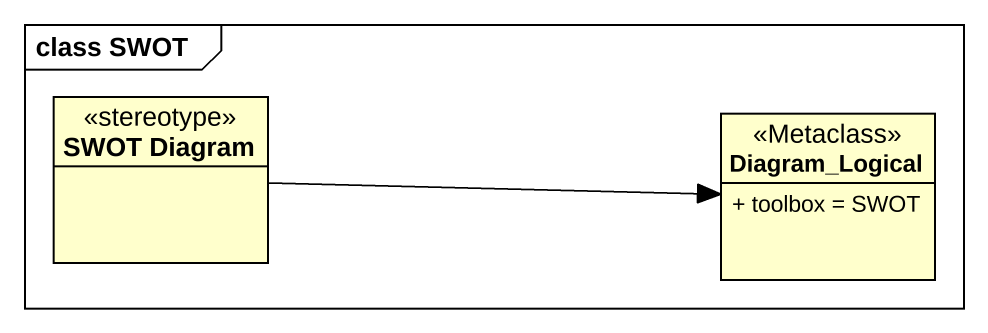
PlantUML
@startuml
mainframe class SWOT
hide circle
hide empty members
skinparam classAttributeIconSize 0
class "SWOT Diagram" as SWOT_Diagram <<stereotype>>
class Diagram_Logical <<Metaclass>> {
  + toolbox = SWOT
}
SWOT_Diagram -right-> Diagram_Logical
@enduml
